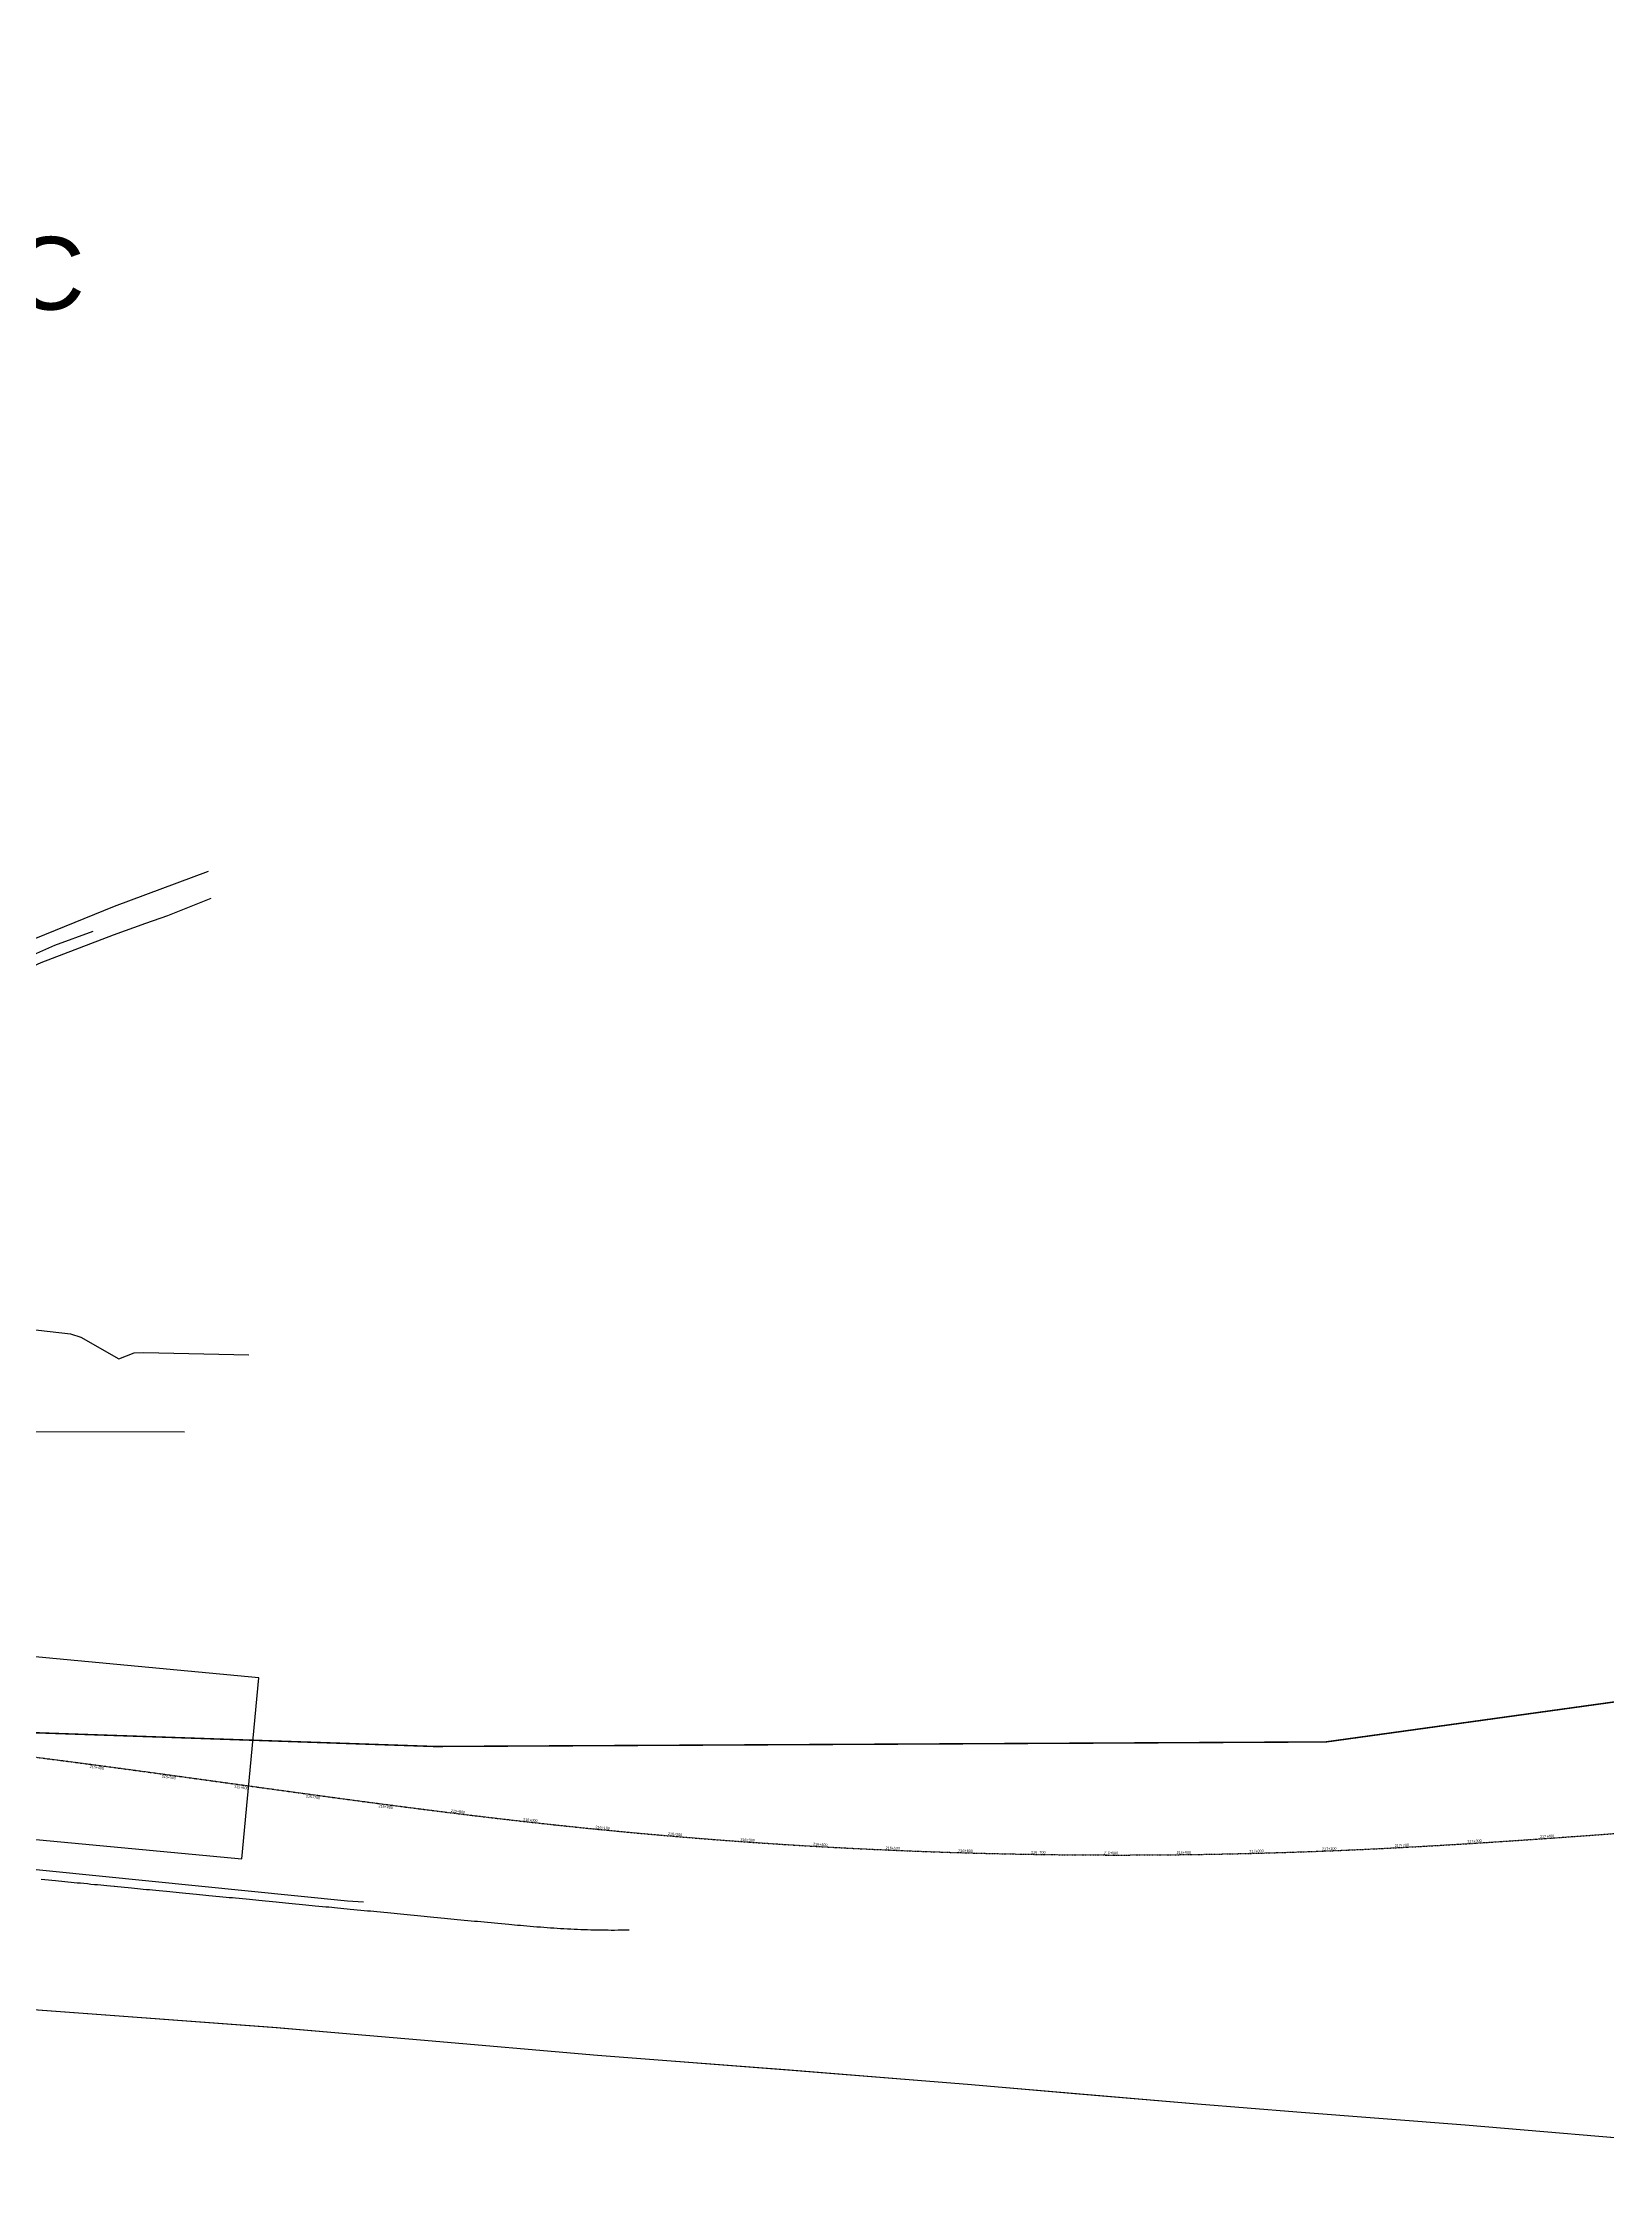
# Model space of a CAD drawing. Header units: metres. Extents: x -4 to 509425, y 7549 to 4732445.
# Drawn here: x 481686 to 483836, y 4718695 to 4721639 of the extents above; entities that cross this region are included whole.
import ezdxf

# ---------------------------------------------------------------- set-up
doc = ezdxf.new("R2010")
doc.units = ezdxf.units.M
doc.header["$LTSCALE"] = 0.01
doc.header["$MEASUREMENT"] = 0
doc.linetypes.add('322308300149-PRV-PLA-PT-TRA-220201-XREF_PLANTA_1000$0$TRAZO_Y_PUNTO2', pattern=[12.7, 6.35, -3.175, 0, -3.175])
for name, color, linetype in [('-----caminos burgos', 2, 'Continuous'), ('----tav posible trazado', 50, 'Continuous'), ('----TREN TAV AVE', 4, 'Continuous'), ('322308300149-PRV-PLA-PT-URB-220600-XREF_VIALES_1000$0$C-ROAD-FRAIM-PAR', 1, 'Continuous'), ('_00_LE_BURGOS', 1, 'Continuous'), ('autovias y carreteras CyL', 2, 'Continuous'), ('cauces CHE', 4, 'Continuous'), ('Ferrovias convencionales CyL', 3, 'Continuous'), ('Lineas electricas aereas', 30, 'Continuous')]:
    doc.layers.add(name, color=color, linetype=linetype)
doc.layers.add('322308300149-PRV-PLA-PT-TRA-220201-XREF_PLANTA_1000$0$C-RAIL-CNTR', color=1, linetype='322308300149-PRV-PLA-PT-TRA-220201-XREF_PLANTA_1000$0$TRAZO_Y_PUNTO2', true_color=0xff0000)
doc.layers.add('322308300149-PRV-PLA-PT-TRA-220201-XREF_PLANTA_1000$0$C-RAIL-TEXT-CNPK', color=1, linetype='Continuous', true_color=0xff0000)
doc.layers.add('NUMERO CIRCUITOS', color=6, linetype='Continuous', lineweight=0)
doc.styles.add('322308300149-PRV-PLA-PT-TRA-220201-XREF_PLANTA_1000$0$TYPSA_Arial_3.5mm', font='arial.ttf', dxfattribs={"height": 3.5})
doc.styles.add('SOLARIA 2', font='arial.ttf')

msp = doc.modelspace()

# ---------------------------------------------------------------- linework, layer by layer
at = {"layer": '-----caminos burgos'}
for points in [[(481064.463, 4719999.595, 0), (481078.31, 4719998.195, 681.162), (481093.218, 4720005.649, 681.453), (481206.144, 4720083.915, 677.877), (481498.338, 4720294.489, 676.847), (481592.257, 4720365.301, 677.825), (481661.579, 4720402.57, 678.458), (481784.568, 4720452.512, 676.13), (481913.478, 4720500.452, 678.265)], [(481916.722, 4720462.904, 0), (481857.313, 4720439.16, 677.612), (481827.189, 4720428.757, 677.565), (481782.753, 4720412.423, 0), (481683.119, 4720374.544, 0), (481651.048, 4720359.78, 0), (481586.656, 4720317.15, 0), (481523.758, 4720270.442, 0), (481430.271, 4720201.396, 0), (481315.675, 4720118.142, 0), (481220.033, 4720048.523, 0), (481162.938, 4720003.257, 0), (481122.853, 4719967.7, 0)], [(481122.853, 4719967.7, 0), (481165.9, 4719946.599, 680.214), (481282.3, 4719916.2, 679.163), (481341.4, 4719905.299, 677.863), (481469.3, 4719860.7, 674.029), (481499.3, 4719859.399, 673.655), (481588.9, 4719871.399, 673.293), (481664.2, 4719871.799, 672.845), (481723.9, 4719864.699, 672.833), (481738.2, 4719860.2, 672.909), (481790.4, 4719830.399, 672.685), (481811.4, 4719838.4, 672.577), (481824.6, 4719838.899, 672.345), (481969.239, 4719835.728, 672.184)], [(481048.411, 4719750.846, 678.667), (481049.974, 4719732.644, 0), (481057.879, 4719714.134, 678.225), (481083.9, 4719666.799, 676.38), (481108.5, 4719628.999, 676.271), (481119.3, 4719602.499, 676.764), (481129.3, 4719591.299, 676.42), (481153.8, 4719573.899, 676.287), (481244.7, 4719494.999, 677.228), (481314.6, 4719397.199, 678.536), (481397.2, 4719309.2, 678.749), (481471.7, 4719234.699, 679.267), (481540.899, 4719155.199, 680.025), (481552.5, 4719145.599, 680.234), (481566.6, 4719140.399, 679.962), (481626.3, 4719133.799, 679.89), (482104.8, 4719085.799, 679.662), (482126.597, 4719084.108, 679.48)]]:
    msp.add_polyline3d(points, dxfattribs=at)
at = {"layer": '----tav posible trazado', "const_width": 2}
msp.add_lwpolyline([(493126.297, 4722566.687), (489089.768, 4719983.412), (487391.991, 4719524.721), (486385.747, 4719333.899), (484807.586, 4719492.276), (483449.21, 4719303.957), (482224.131, 4719297.677), (480281.462, 4719364.551), (479800.807, 4719478.806), (478248.851, 4719057.394), (477438.206, 4718935.458)], dxfattribs=at)
at = {"layer": '----TREN TAV AVE'}
msp.add_polyline3d([(481683.938, 4719115.281, 681.136), (481688.815, 4719114.813, 681.127), (481693.692, 4719114.345, 681.15), (481698.568, 4719113.877, 681.194), (481703.445, 4719113.409, 681.254), (481707.714, 4719112.997, 681.253), (481711.984, 4719112.584, 681.236), (481716.254, 4719112.172, 681.221), (481720.523, 4719111.76, 681.144), (481724.8, 4719111.349, 681.124), (481729.076, 4719110.937, 681.156), (481733.352, 4719110.526, 681.118), (481737.629, 4719110.114, 681.073), (481742.494, 4719109.642, 681.092), (481747.359, 4719109.17, 681.121), (481752.224, 4719108.697, 681.149), (481757.089, 4719108.225, 681.2), (481761.369, 4719107.811, 681.208), (481765.649, 4719107.397, 681.174), (481769.929, 4719106.984, 681.16), (481774.209, 4719106.57, 681.118), (481779.065, 4719106.104, 681.081), (481783.92, 4719105.637, 681.05), (481784.691, 4719105.563, 681.047), (481788.776, 4719105.171, 681.053), (481793.631, 4719104.704, 681.082), (481798.395, 4719104.252, 681.057), (481803.159, 4719103.799, 681.078), (481807.923, 4719103.347, 681.113), (481811.961, 4719102.957, 681.138), (481815.999, 4719102.566, 681.157), (481820.038, 4719102.176, 681.145), (481824.076, 4719101.786, 681.139), (481828.369, 4719101.369, 681.092), (481832.663, 4719100.952, 681.041), (481836.957, 4719100.535, 681.003), (481841.251, 4719100.118, 680.998), (481846.081, 4719099.644, 680.962), (481850.912, 4719099.17, 680.941), (481855.742, 4719098.695, 680.97), (481860.573, 4719098.221, 681.016), (481864.876, 4719097.81, 680.999), (481869.179, 4719097.399, 681.03), (481873.483, 4719096.988, 681.027), (481877.786, 4719096.577, 680.978), (481882.606, 4719096.112, 680.931), (481887.427, 4719095.647, 680.93), (481892.247, 4719095.182, 680.891), (481897.067, 4719094.717, 680.819), (481901.378, 4719094.3, 680.807), (481905.689, 4719093.883, 680.808), (481910, 4719093.466, 680.828), (481914.31, 4719093.049, 680.834), (481919.117, 4719092.581, 680.848), (481923.923, 4719092.113, 680.811), (481928.73, 4719091.644, 680.775), (481933.536, 4719091.176, 680.771), (481937.859, 4719090.76, 680.726), (481942.181, 4719090.345, 680.694), (481946.504, 4719089.929, 680.693), (481950.827, 4719089.513, 680.64), (481955.626, 4719089.051, 680.616), (481960.425, 4719088.589, 680.622), (481965.224, 4719088.127, 680.65), (481970.023, 4719087.665, 680.621), (481974.356, 4719087.247, 680.588), (481978.69, 4719086.83, 680.591), (481983.024, 4719086.413, 680.608), (481987.357, 4719085.995, 680.575), (481992.144, 4719085.53, 680.484), (481996.932, 4719085.066, 680.424), (482001.719, 4719084.601, 680.425), (482006.506, 4719084.136, 680.456), (482010.852, 4719083.717, 680.436), (482015.197, 4719083.298, 680.407), (482019.543, 4719082.878, 680.407), (482023.889, 4719082.459, 680.406), (482028.669, 4719081.99, 680.376), (482033.45, 4719081.521, 680.352), (482038.23, 4719081.052, 680.286), (482043.01, 4719080.583, 680.269), (482047.369, 4719080.164, 680.263), (482051.727, 4719079.746, 680.195), (482056.085, 4719079.327, 680.097), (482060.443, 4719078.909, 680.069), (482065.3, 4719078.438, 680.048), (482070.156, 4719077.967, 680.131), (482075.013, 4719077.496, 680.118), (482079.003, 4719077.12, 680.125), (482082.992, 4719076.744, 680.077), (482086.982, 4719076.368, 679.982), (482090.972, 4719075.992, 679.884), (482095.355, 4719075.571, 679.875), (482099.738, 4719075.149, 679.824), (482104.121, 4719074.728, 679.845), (482108.504, 4719074.307, 679.806), (482113.276, 4719073.849, 679.803), (482118.048, 4719073.39, 679.835), (482122.82, 4719072.932, 679.849), (482127.593, 4719072.474, 679.818), (482131.99, 4719072.05, 679.771), (482136.388, 4719071.626, 679.738), (482140.786, 4719071.201, 679.698), (482145.184, 4719070.777, 679.576), (482149.952, 4719070.315, 679.511), (482154.719, 4719069.852, 679.48), (482159.487, 4719069.389, 679.52), (482164.255, 4719068.926, 679.478), (482168.668, 4719068.501, 679.522), (482173.082, 4719068.076, 679.5), (482177.496, 4719067.651, 679.479), (482181.91, 4719067.226, 679.434), (482186.679, 4719066.772, 679.356), (482191.449, 4719066.319, 679.331), (482196.218, 4719065.865, 679.232), (482200.988, 4719065.412, 679.192), (482205.419, 4719064.985, 679.177), (482209.849, 4719064.557, 679.179), (482214.28, 4719064.13, 679.101), (482218.711, 4719063.703, 679.103), (482223.471, 4719063.243, 679.088), (482228.232, 4719062.784, 679.039), (482232.992, 4719062.324, 679.03), (482237.753, 4719061.864, 678.999), (482242.198, 4719061.436, 678.937), (482246.644, 4719061.009, 678.864), (482251.09, 4719060.581, 678.791), (482255.535, 4719060.153, 678.75), (482260.292, 4719059.687, 678.775), (482265.048, 4719059.222, 678.64), (482269.804, 4719058.756, 678.674), (482274.56, 4719058.291, 678.714), (482279.023, 4719057.86, 678.648), (482283.487, 4719057.429, 678.649), (482287.95, 4719056.998, 678.612), (482292.414, 4719056.566, 678.587), (482297.17, 4719056.111, 678.528), (482301.927, 4719055.656, 678.435), (482306.683, 4719055.201, 678.395), (482311.439, 4719054.745, 678.319), (482316.415, 4719054.278, 678.319), (482321.39, 4719053.811, 678.293), (482326.365, 4719053.344, 678.295), (482330.33, 4719052.99, 678.293), (482334.294, 4719052.637, 678.204), (482338.259, 4719052.283, 678.17), (482342.224, 4719051.93, 678.103), (482346.718, 4719051.548, 678.037), (482351.212, 4719051.166, 678.059), (482355.707, 4719050.784, 678.094), (482360.201, 4719050.402, 678.002), (482364.959, 4719050.048, 677.929), (482369.717, 4719049.694, 677.84), (482374.475, 4719049.339, 677.869), (482379.232, 4719048.985, 677.83), (482383.747, 4719048.677, 677.833), (482388.261, 4719048.369, 677.782), (482392.775, 4719048.061, 677.707), (482397.289, 4719047.752, 677.661), (482402.052, 4719047.505, 677.658), (482406.814, 4719047.257, 677.635), (482411.576, 4719047.009, 677.587), (482416.339, 4719046.761, 677.533), (482420.874, 4719046.57, 677.498), (482425.409, 4719046.378, 677.458), (482429.944, 4719046.186, 677.454), (482434.479, 4719045.994, 677.43), (482439.241, 4719045.903, 677.412), (482444.002, 4719045.811, 677.339), (482448.763, 4719045.719, 677.304), (482453.524, 4719045.628, 677.28), (482458.08, 4719045.577, 677.256), (482462.637, 4719045.527, 677.228), (482467.193, 4719045.476, 677.162), (482471.749, 4719045.425, 677.082), (482476.519, 4719045.504, 677.043), (482481.289, 4719045.583, 677.018), (482486.059, 4719045.662, 677.026), (482490.829, 4719045.742, 677.196), (482491.574, 4719045.758, 677.175)], dxfattribs=at)
at = {"layer": '322308300149-PRV-PLA-PT-TRA-220201-XREF_PLANTA_1000$0$C-RAIL-CNTR', "flags": 128}
msp.add_lwpolyline([(474084.959, 4718183.219), (477094.628, 4718673.219), (477182.903, 4718687.627), (477236.79, 4718696.516), (477279.237, 4718703.607), (477316.47, 4718709.913), (477350.418, 4718715.747), (477382.017, 4718721.261), (477411.812, 4718726.544), (477440.156, 4718731.653), (477467.296, 4718736.628), (477493.412, 4718741.498), (477518.641, 4718746.285), (477543.09, 4718751.008), (477547.823, 4718751.931), (477571.451, 4718756.593), (477595.063, 4718761.332), (477618.659, 4718766.151), (477642.239, 4718771.047), (477665.803, 4718776.022), (477689.35, 4718781.075), (477712.88, 4718786.206), (477736.393, 4718791.415), (477759.889, 4718796.703), (477783.367, 4718802.068), (477806.827, 4718807.512), (477830.268, 4718813.033), (477853.692, 4718818.632), (477877.096, 4718824.309), (477900.482, 4718830.064), (477923.848, 4718835.896), (477947.195, 4718841.806), (477970.522, 4718847.793), (477993.829, 4718853.858), (477998.229, 4718855.012), (478021.512, 4718861.169), (478045.409, 4718867.569), (478069.995, 4718874.235), (478095.358, 4718881.193), (478121.612, 4718888.478), (478148.901, 4718896.13), (478177.413, 4718904.207), (478207.405, 4718912.784), (478239.242, 4718921.97), (478273.48, 4718931.928), (478311.037, 4718942.93), (478353.669, 4718955.497), (478405.698, 4718970.906), (478440.547, 4718981.25), (478526.301, 4719006.67), (478578.691, 4719022.105), (478619.997, 4719034.181), (478656.265, 4719044.697), (478689.372, 4719054.209), (478720.224, 4719062.988), (478749.351, 4719071.19), (478777.096, 4719078.917), (478803.698, 4719086.242), (478829.333, 4719093.216), (478854.132, 4719099.878), (478878.202, 4719106.26), (478882.865, 4719107.487), (478906.168, 4719113.566), (478929.492, 4719119.568), (478952.835, 4719125.493), (478976.197, 4719131.34), (478999.579, 4719137.109), (479022.98, 4719142.801), (479046.4, 4719148.415), (479069.838, 4719153.951), (479093.295, 4719159.409), (479116.769, 4719164.789), (479140.261, 4719170.091), (479163.771, 4719175.315), (479187.298, 4719180.461), (479210.842, 4719185.529), (479234.403, 4719190.519), (479257.98, 4719195.43), (479281.573, 4719200.263), (479305.182, 4719205.017), (479328.807, 4719209.693), (479352.447, 4719214.291), (479376.103, 4719218.81), (479399.773, 4719223.25), (479423.458, 4719227.612), (479447.157, 4719231.895), (479470.87, 4719236.1), (479494.598, 4719240.225), (479518.338, 4719244.272), (479542.092, 4719248.24), (479565.86, 4719252.129), (479589.639, 4719255.938), (479613.432, 4719259.669), (479637.237, 4719263.321), (479661.053, 4719266.894), (479684.882, 4719270.387), (479708.722, 4719273.802), (479732.573, 4719277.137), (479756.435, 4719280.393), (479780.307, 4719283.57), (479804.191, 4719286.667), (479828.084, 4719289.685), (479851.987, 4719292.624), (479875.9, 4719295.483), (479899.822, 4719298.263), (479923.753, 4719300.963), (479947.694, 4719303.584), (479971.642, 4719306.125), (479995.599, 4719308.587), (480019.564, 4719310.969), (480043.537, 4719313.271), (480067.518, 4719315.494), (480091.505, 4719317.637), (480115.5, 4719319.701), (480139.501, 4719321.684), (480163.509, 4719323.588), (480187.523, 4719325.413), (480211.543, 4719327.157), (480235.568, 4719328.822), (480259.599, 4719330.407), (480283.636, 4719331.912), (480307.677, 4719333.337), (480331.722, 4719334.682), (480355.772, 4719335.947), (480379.826, 4719337.133), (480403.884, 4719338.238), (480427.945, 4719339.264), (480452.01, 4719340.21), (480476.077, 4719341.076), (480500.148, 4719341.862), (480524.22, 4719342.567), (480548.295, 4719343.193), (480572.372, 4719343.739), (480596.451, 4719344.205), (480620.531, 4719344.591), (480644.612, 4719344.897), (480668.695, 4719345.123), (480692.777, 4719345.269), (480716.86, 4719345.335), (480740.943, 4719345.321), (480765.026, 4719345.227), (480789.109, 4719345.053), (480813.191, 4719344.799), (480837.272, 4719344.465), (480861.351, 4719344.051), (480885.429, 4719343.557), (480909.506, 4719342.983), (480933.58, 4719342.329), (480957.652, 4719341.595), (480981.721, 4719340.781), (481005.788, 4719339.888), (481029.851, 4719338.914), (481053.912, 4719337.86), (481077.968, 4719336.726), (481102.021, 4719335.513), (481126.069, 4719334.22), (481150.113, 4719332.846), (481174.152, 4719331.393), (481198.187, 4719329.86), (481222.216, 4719328.247), (481246.239, 4719326.555), (481270.257, 4719324.782), (481294.269, 4719322.93), (481318.275, 4719320.998), (481342.274, 4719318.987), (481366.266, 4719316.895), (481390.251, 4719314.724), (481414.229, 4719312.473), (481438.199, 4719310.143), (481462.161, 4719307.733), (481486.115, 4719305.243), (481488.106, 4719305.033), (481512.051, 4719302.458), (481536.641, 4719299.734), (481561.95, 4719296.852), (481588.072, 4719293.797), (481615.125, 4719290.555), (481643.255, 4719287.104), (481672.659, 4719283.419), (481703.601, 4719279.462), (481736.46, 4719275.182), (481771.808, 4719270.501), (481810.595, 4719265.287), (481854.634, 4719259.293), (481908.391, 4719251.905), (481944.402, 4719246.934), (482033.009, 4719234.735), (482087.126, 4719227.377), (482129.781, 4719221.666), (482167.221, 4719216.739), (482201.383, 4719212.328), (482233.206, 4719208.302), (482263.237, 4719204.586), (482291.83, 4719201.13), (482319.232, 4719197.9), (482345.625, 4719194.872), (482371.146, 4719192.025), (482395.902, 4719189.345), (482400.697, 4719188.836), (482424.651, 4719186.34), (482448.612, 4719183.923), (482472.582, 4719181.586), (482496.559, 4719179.329), (482520.544, 4719177.151), (482544.535, 4719175.053), (482568.534, 4719173.035), (482592.539, 4719171.096), (482616.55, 4719169.237), (482640.567, 4719167.458), (482664.591, 4719165.759), (482688.619, 4719164.14), (482712.653, 4719162.6), (482736.692, 4719161.14), (482760.736, 4719159.76), (482784.784, 4719158.46), (482808.836, 4719157.24), (482832.892, 4719156.1), (482856.952, 4719155.04), (482881.015, 4719154.059), (482905.081, 4719153.159), (482929.151, 4719152.338), (482953.222, 4719151.598), (482977.297, 4719150.937), (483001.373, 4719150.356), (483025.451, 4719149.856), (483049.53, 4719149.435), (483073.611, 4719149.094), (483097.693, 4719148.834), (483121.775, 4719148.653), (483145.858, 4719148.552), (483169.941, 4719148.532), (483194.024, 4719148.591), (483218.107, 4719148.73), (483242.189, 4719148.95), (483266.271, 4719149.249), (483290.351, 4719149.628), (483314.43, 4719150.088), (483338.507, 4719150.627), (483362.582, 4719151.246), (483386.655, 4719151.946), (483410.726, 4719152.725), (483434.793, 4719153.584), (483458.858, 4719154.523), (483474.289, 4719155.167), (483498.348, 4719156.237), (483523.06, 4719157.414), (483548.5, 4719158.705), (483574.762, 4719160.117), (483601.965, 4719161.658), (483630.256, 4719163.339), (483659.833, 4719165.175), (483690.963, 4719167.185), (483724.025, 4719169.397), (483759.596, 4719171.855), (483798.634, 4719174.628), (483842.963, 4719177.851), (483897.077, 4719181.856), (483933.328, 4719184.56), (484022.525, 4719191.183), (484076.998, 4719195.136), (484119.926, 4719198.163), (484157.601, 4719200.734), (484191.973, 4719202.996), (484223.986, 4719205.02), (484254.19, 4719206.847), (484282.943, 4719208.505), (484310.494, 4719210.011), (484337.025, 4719211.38), (484362.674, 4719212.622), (484387.55, 4719213.745), (484392.367, 4719213.953), (484416.43, 4719214.943), (484440.496, 4719215.854), (484464.565, 4719216.684), (484488.636, 4719217.435), (484512.71, 4719218.105), (484536.786, 4719218.696), (484560.864, 4719219.207), (484584.943, 4719219.637), (484609.024, 4719219.988), (484633.106, 4719220.258), (484657.188, 4719220.449), (484681.271, 4719220.56), (484705.354, 4719220.59), (484729.437, 4719220.541), (484753.52, 4719220.412), (484777.602, 4719220.202), (484801.684, 4719219.913), (484825.764, 4719219.543), (484835.198, 4719219.377), (484859.276, 4719218.897), (484884.009, 4719218.325), (484909.473, 4719217.657), (484935.763, 4719216.889), (484962.995, 4719216.015), (484991.319, 4719215.028), (485020.932, 4719213.917), (485052.101, 4719212.67), (485085.208, 4719211.268), (485120.829, 4719209.682), (485159.922, 4719207.866), (485204.317, 4719205.73), (485258.513, 4719203.051), (485294.82, 4719201.236), (485384.152, 4719196.798), (485439.396, 4719194.146), (485482.826, 4719192.149), (485520.915, 4719190.482), (485555.652, 4719189.046), (485587.997, 4719187.791), (485618.51, 4719186.69), (485647.552, 4719185.724), (485674.461, 4719184.906), (485701.284, 4719184.171), (485728.108, 4719183.515), (485754.935, 4719182.939), (485781.763, 4719182.443), (485808.593, 4719182.028), (485835.424, 4719181.692), (485862.255, 4719181.436), (485889.087, 4719181.26), (485915.92, 4719181.164), (485942.753, 4719181.149), (485969.586, 4719181.213), (485996.418, 4719181.357), (486023.25, 4719181.581), (486050.081, 4719181.885), (486076.911, 4719182.269), (486103.74, 4719182.734), (486130.567, 4719183.278), (486157.393, 4719183.902), (486184.216, 4719184.606), (486211.037, 4719185.39), (486237.856, 4719186.254), (486264.673, 4719187.198), (486291.486, 4719188.222), (486318.296, 4719189.326), (486345.103, 4719190.51), (486371.906, 4719191.774), (486398.705, 4719193.117), (486425.5, 4719194.541), (486452.29, 4719196.044), (486479.076, 4719197.627), (486505.858, 4719199.29), (486532.634, 4719201.033), (486559.405, 4719202.856), (486586.17, 4719204.759), (486612.929, 4719206.741), (486639.683, 4719208.803), (486666.43, 4719210.945), (486693.171, 4719213.167), (486719.904, 4719215.468), (486746.631, 4719217.849), (486773.351, 4719220.31), (486800.063, 4719222.85), (486826.768, 4719225.47), (486853.465, 4719228.17), (486880.153, 4719230.949), (486906.833, 4719233.808), (486933.505, 4719236.746), (486960.167, 4719239.764), (486986.821, 4719242.861), (487013.465, 4719246.038), (487040.099, 4719249.294), (487066.724, 4719252.63), (487093.339, 4719256.045), (487119.943, 4719259.539), (487146.537, 4719263.112), (487173.12, 4719266.765), (487199.692, 4719270.497), (487226.252, 4719274.309), (487252.802, 4719278.199), (487279.339, 4719282.169), (487305.865, 4719286.217), (487332.378, 4719290.345), (487358.879, 4719294.552), (487385.368, 4719298.837), (487411.843, 4719303.202), (487438.305, 4719307.646), (487464.754, 4719312.168), (487491.189, 4719316.77), (487517.611, 4719321.45), (487544.018, 4719326.209), (487570.412, 4719331.046), (487596.79, 4719335.963), (487623.154, 4719340.957), (487649.503, 4719346.031), (487675.836, 4719351.183), (487702.154, 4719356.413), (487728.457, 4719361.722), (487754.743, 4719367.11), (487781.013, 4719372.575), (487807.267, 4719378.119), (487833.504, 4719383.741), (487859.725, 4719389.442), (487885.928, 4719395.22), (487912.114, 4719401.077), (487938.282, 4719407.012), (487964.432, 4719413.024), (487990.565, 4719419.115), (488016.679, 4719425.284), (488042.775, 4719431.53), (488068.852, 4719437.854), (488094.909, 4719444.256), (488120.948, 4719450.735), (488146.967, 4719457.293), (488172.967, 4719463.927), (488198.947, 4719470.639), (488224.906, 4719477.429), (488250.846, 4719484.296), (488276.764, 4719491.24), (488302.662, 4719498.262), (488328.539, 4719505.36), (488354.394, 4719512.536), (488380.228, 4719519.789), (488406.041, 4719527.119), (488431.831, 4719534.525), (488457.599, 4719542.009), (488483.345, 4719549.569), (488509.068, 4719557.207), (488534.768, 4719564.92), (488560.445, 4719572.711), (488586.099, 4719580.578), (488590.128, 4719581.821), (488615.754, 4719589.777), (488640.783, 4719597.632), (488665.264, 4719605.4), (488689.238, 4719613.092), (488712.742, 4719620.718), (488723.542, 4719624.251), (488746.413, 4719631.795), (488769.259, 4719639.414), (488792.08, 4719647.11), (488814.875, 4719654.882), (488837.644, 4719662.729), (488860.386, 4719670.651), (488883.103, 4719678.65), (488905.792, 4719686.723), (488928.455, 4719694.872), (488951.09, 4719703.096), (488973.698, 4719711.396), (488996.278, 4719719.77), (489018.831, 4719728.219), (489020.726, 4719728.933)], dxfattribs=at)
msp.add_lwpolyline([(474084.959, 4718183.219), (477094.628, 4718673.219), (477182.903, 4718687.627), (477236.79, 4718696.516), (477279.237, 4718703.607), (477316.47, 4718709.913), (477350.418, 4718715.747), (477382.017, 4718721.261), (477411.812, 4718726.544), (477440.156, 4718731.653), (477467.296, 4718736.628), (477493.412, 4718741.498), (477518.641, 4718746.285), (477543.09, 4718751.008), (477547.823, 4718751.931), (477571.451, 4718756.593), (477595.063, 4718761.332), (477618.659, 4718766.151), (477642.239, 4718771.047), (477665.803, 4718776.022), (477689.35, 4718781.075), (477712.88, 4718786.206), (477736.393, 4718791.415), (477759.889, 4718796.703), (477783.367, 4718802.068), (477806.827, 4718807.512), (477830.268, 4718813.033), (477853.692, 4718818.632), (477877.096, 4718824.309), (477900.482, 4718830.064), (477923.848, 4718835.896), (477947.195, 4718841.806), (477970.522, 4718847.793), (477993.829, 4718853.858), (477998.229, 4718855.012), (478021.512, 4718861.169), (478045.409, 4718867.569), (478069.995, 4718874.235), (478095.358, 4718881.193), (478121.612, 4718888.478), (478148.901, 4718896.13), (478177.413, 4718904.207), (478207.405, 4718912.784), (478239.242, 4718921.97), (478273.48, 4718931.928), (478311.037, 4718942.93), (478353.669, 4718955.497), (478405.698, 4718970.906), (478440.547, 4718981.25), (478526.301, 4719006.67), (478578.691, 4719022.105), (478619.997, 4719034.181), (478656.265, 4719044.697), (478689.372, 4719054.209), (478720.224, 4719062.988), (478749.351, 4719071.19), (478777.096, 4719078.917), (478803.698, 4719086.242), (478829.333, 4719093.216), (478854.132, 4719099.878), (478878.202, 4719106.26), (478882.865, 4719107.487), (478906.168, 4719113.566), (478929.492, 4719119.568), (478952.835, 4719125.493), (478976.197, 4719131.34), (478999.579, 4719137.109), (479022.98, 4719142.801), (479046.4, 4719148.415), (479069.838, 4719153.951), (479093.295, 4719159.409), (479116.769, 4719164.789), (479140.261, 4719170.091), (479163.771, 4719175.315), (479187.298, 4719180.461), (479210.842, 4719185.529), (479234.403, 4719190.519), (479257.98, 4719195.43), (479281.573, 4719200.263), (479305.182, 4719205.017), (479328.807, 4719209.693), (479352.447, 4719214.291), (479376.103, 4719218.81), (479399.773, 4719223.25), (479423.458, 4719227.612), (479447.157, 4719231.895), (479470.87, 4719236.1), (479494.598, 4719240.225), (479518.338, 4719244.272), (479542.092, 4719248.24), (479565.86, 4719252.129), (479589.639, 4719255.938), (479613.432, 4719259.669), (479637.237, 4719263.321), (479661.053, 4719266.894), (479684.882, 4719270.387), (479708.722, 4719273.802), (479732.573, 4719277.137), (479756.435, 4719280.393), (479780.307, 4719283.57), (479804.191, 4719286.667), (479828.084, 4719289.685), (479851.987, 4719292.624), (479875.9, 4719295.483), (479899.822, 4719298.263), (479923.753, 4719300.963), (479947.694, 4719303.584), (479971.642, 4719306.125), (479995.599, 4719308.587), (480019.564, 4719310.969), (480043.537, 4719313.271), (480067.518, 4719315.494), (480091.505, 4719317.637), (480115.5, 4719319.701), (480139.501, 4719321.684), (480163.509, 4719323.588), (480187.523, 4719325.413), (480211.543, 4719327.157), (480235.568, 4719328.822), (480259.599, 4719330.407), (480283.636, 4719331.912), (480307.677, 4719333.337), (480331.722, 4719334.682), (480355.772, 4719335.947), (480379.826, 4719337.133), (480403.884, 4719338.238), (480427.945, 4719339.264), (480452.01, 4719340.21), (480476.077, 4719341.076), (480500.148, 4719341.862), (480524.22, 4719342.567), (480548.295, 4719343.193), (480572.372, 4719343.739), (480596.451, 4719344.205), (480620.531, 4719344.591), (480644.612, 4719344.897), (480668.695, 4719345.123), (480692.777, 4719345.269), (480716.86, 4719345.335), (480740.943, 4719345.321), (480765.026, 4719345.227), (480789.109, 4719345.053), (480813.191, 4719344.799), (480837.272, 4719344.465), (480861.351, 4719344.051), (480885.429, 4719343.557), (480909.506, 4719342.983), (480933.58, 4719342.329), (480957.652, 4719341.595), (480981.721, 4719340.781), (481005.788, 4719339.888), (481029.851, 4719338.914), (481053.912, 4719337.86), (481077.968, 4719336.726), (481102.021, 4719335.513), (481126.069, 4719334.22), (481150.113, 4719332.846), (481174.152, 4719331.393), (481198.187, 4719329.86), (481222.216, 4719328.247), (481246.239, 4719326.555), (481270.257, 4719324.782), (481294.269, 4719322.93), (481318.275, 4719320.998), (481342.274, 4719318.987), (481366.266, 4719316.895), (481390.251, 4719314.724), (481414.229, 4719312.473), (481438.199, 4719310.143), (481462.161, 4719307.733), (481486.115, 4719305.243), (481488.106, 4719305.033), (481512.051, 4719302.458), (481536.641, 4719299.734), (481561.95, 4719296.852), (481588.072, 4719293.797), (481615.125, 4719290.555), (481643.255, 4719287.104), (481672.659, 4719283.419), (481703.601, 4719279.462), (481736.46, 4719275.182), (481771.808, 4719270.501), (481810.595, 4719265.287), (481854.634, 4719259.293), (481908.391, 4719251.905), (481944.402, 4719246.934), (482033.009, 4719234.735), (482087.126, 4719227.377), (482129.781, 4719221.666), (482167.221, 4719216.739), (482201.383, 4719212.328), (482233.206, 4719208.302), (482263.237, 4719204.586), (482291.83, 4719201.13), (482319.232, 4719197.9), (482345.625, 4719194.872), (482371.146, 4719192.025), (482395.902, 4719189.345), (482400.697, 4719188.836), (482424.651, 4719186.34), (482448.612, 4719183.923), (482472.582, 4719181.586), (482496.559, 4719179.329), (482520.544, 4719177.151), (482544.535, 4719175.053), (482568.534, 4719173.035), (482592.539, 4719171.096), (482616.55, 4719169.237), (482640.567, 4719167.458), (482664.591, 4719165.759), (482688.619, 4719164.14), (482712.653, 4719162.6), (482736.692, 4719161.14), (482760.736, 4719159.76), (482784.784, 4719158.46), (482808.836, 4719157.24), (482832.892, 4719156.1), (482856.952, 4719155.04), (482881.015, 4719154.059), (482905.081, 4719153.159), (482929.151, 4719152.338), (482953.222, 4719151.598), (482977.297, 4719150.937), (483001.373, 4719150.356), (483025.451, 4719149.856), (483049.53, 4719149.435), (483073.611, 4719149.094), (483097.693, 4719148.834), (483121.775, 4719148.653), (483145.858, 4719148.552), (483169.941, 4719148.532), (483194.024, 4719148.591), (483218.107, 4719148.73), (483242.189, 4719148.95), (483266.271, 4719149.249), (483290.351, 4719149.628), (483314.43, 4719150.088), (483338.507, 4719150.627), (483362.582, 4719151.246), (483386.655, 4719151.946), (483410.726, 4719152.725), (483434.793, 4719153.584), (483458.858, 4719154.523), (483474.289, 4719155.167), (483498.348, 4719156.237), (483523.06, 4719157.414), (483548.5, 4719158.705), (483574.762, 4719160.117), (483601.965, 4719161.658), (483630.256, 4719163.339), (483659.833, 4719165.175), (483690.963, 4719167.185), (483724.025, 4719169.397), (483759.596, 4719171.855), (483798.634, 4719174.628), (483842.963, 4719177.851), (483897.077, 4719181.856), (483933.328, 4719184.56), (484022.525, 4719191.183), (484076.998, 4719195.136), (484119.926, 4719198.163), (484157.601, 4719200.734), (484191.973, 4719202.996), (484223.986, 4719205.02), (484254.19, 4719206.847), (484282.943, 4719208.505), (484310.494, 4719210.011), (484337.025, 4719211.38), (484362.674, 4719212.622), (484387.55, 4719213.745), (484392.367, 4719213.953), (484416.43, 4719214.943), (484440.496, 4719215.854), (484464.565, 4719216.684), (484488.636, 4719217.435), (484512.71, 4719218.105), (484536.786, 4719218.696), (484560.864, 4719219.207), (484584.943, 4719219.637), (484609.024, 4719219.988), (484633.106, 4719220.258), (484657.188, 4719220.449), (484681.271, 4719220.56), (484705.354, 4719220.59), (484729.437, 4719220.541), (484753.52, 4719220.412), (484777.602, 4719220.202), (484801.684, 4719219.913), (484825.764, 4719219.543), (484835.198, 4719219.377), (484859.276, 4719218.897), (484884.009, 4719218.325), (484909.473, 4719217.657), (484935.763, 4719216.889), (484962.995, 4719216.015), (484991.319, 4719215.028), (485020.932, 4719213.917), (485052.101, 4719212.67), (485085.208, 4719211.268), (485120.829, 4719209.682), (485159.922, 4719207.866), (485204.317, 4719205.73), (485258.513, 4719203.051), (485294.82, 4719201.236), (485384.152, 4719196.798), (485439.396, 4719194.146), (485482.826, 4719192.149), (485520.915, 4719190.482), (485555.652, 4719189.046), (485587.997, 4719187.791), (485618.51, 4719186.69), (485647.552, 4719185.724), (485674.461, 4719184.906), (485701.284, 4719184.171), (485728.108, 4719183.515), (485754.935, 4719182.939), (485781.763, 4719182.443), (485808.593, 4719182.028), (485835.424, 4719181.692), (485862.255, 4719181.436), (485889.087, 4719181.26), (485915.92, 4719181.164), (485942.753, 4719181.149), (485969.586, 4719181.213), (485996.418, 4719181.357), (486023.25, 4719181.581), (486050.081, 4719181.885), (486076.911, 4719182.269), (486103.74, 4719182.734), (486130.567, 4719183.278), (486157.393, 4719183.902), (486184.216, 4719184.606), (486211.037, 4719185.39), (486237.856, 4719186.254), (486264.673, 4719187.198), (486291.486, 4719188.222), (486318.296, 4719189.326), (486345.103, 4719190.51), (486371.906, 4719191.774), (486398.705, 4719193.117), (486425.5, 4719194.541), (486452.29, 4719196.044), (486479.076, 4719197.627), (486505.858, 4719199.29), (486532.634, 4719201.033), (486559.405, 4719202.856), (486586.17, 4719204.759), (486612.929, 4719206.741), (486639.683, 4719208.803), (486666.43, 4719210.945), (486693.171, 4719213.167), (486719.904, 4719215.468), (486746.631, 4719217.849), (486773.351, 4719220.31), (486800.063, 4719222.85), (486826.768, 4719225.47), (486853.465, 4719228.17), (486880.153, 4719230.949), (486906.833, 4719233.808), (486933.505, 4719236.746), (486960.167, 4719239.764), (486986.821, 4719242.861), (487013.465, 4719246.038), (487040.099, 4719249.294), (487066.724, 4719252.63), (487093.339, 4719256.045), (487119.943, 4719259.539), (487146.537, 4719263.112), (487173.12, 4719266.765), (487199.692, 4719270.497), (487226.252, 4719274.309), (487252.802, 4719278.199), (487279.339, 4719282.169), (487305.865, 4719286.217), (487332.378, 4719290.345), (487358.879, 4719294.552), (487385.368, 4719298.837), (487411.843, 4719303.202), (487438.305, 4719307.646), (487464.754, 4719312.168), (487491.189, 4719316.77), (487517.611, 4719321.45), (487544.018, 4719326.209), (487570.412, 4719331.046), (487596.79, 4719335.963), (487623.154, 4719340.957), (487649.503, 4719346.031), (487675.836, 4719351.183), (487702.154, 4719356.413), (487728.457, 4719361.722), (487754.743, 4719367.11), (487781.013, 4719372.575), (487807.267, 4719378.119), (487833.504, 4719383.741), (487859.725, 4719389.442), (487885.928, 4719395.22), (487912.114, 4719401.077), (487938.282, 4719407.012), (487964.432, 4719413.024), (487990.565, 4719419.115), (488016.679, 4719425.284), (488042.775, 4719431.53), (488068.852, 4719437.854), (488094.909, 4719444.256), (488120.948, 4719450.735), (488146.967, 4719457.293), (488172.967, 4719463.927), (488198.947, 4719470.639), (488224.906, 4719477.429), (488250.846, 4719484.296), (488276.764, 4719491.24), (488302.662, 4719498.262), (488328.539, 4719505.36), (488354.394, 4719512.536), (488380.228, 4719519.789), (488406.041, 4719527.119), (488431.831, 4719534.525), (488457.599, 4719542.009), (488483.345, 4719549.569), (488509.068, 4719557.207), (488534.768, 4719564.92), (488560.445, 4719572.711), (488586.099, 4719580.578), (488590.128, 4719581.821), (488615.754, 4719589.777), (488640.783, 4719597.632), (488665.264, 4719605.4), (488689.238, 4719613.092), (488712.742, 4719620.718), (488723.542, 4719624.251), (488746.413, 4719631.795), (488769.259, 4719639.414), (488792.08, 4719647.11), (488814.875, 4719654.882), (488837.644, 4719662.729), (488860.386, 4719670.651), (488883.103, 4719678.65), (488905.792, 4719686.723), (488928.455, 4719694.872), (488951.09, 4719703.096), (488973.698, 4719711.396), (488996.278, 4719719.77), (489018.831, 4719728.219), (489020.726, 4719728.933)], dxfattribs=at)
at = {"layer": '322308300149-PRV-PLA-PT-URB-220600-XREF_VIALES_1000$0$C-ROAD-FRAIM-PAR', "lineweight": -3, "flags": 128}
msp.add_lwpolyline([(481212.783, 4719213.395), (481959.499, 4719143.285), (481982.869, 4719392.19), (481236.153, 4719462.301), (481212.783, 4719213.395)], dxfattribs=at)
msp.add_lwpolyline([(481212.783, 4719213.395), (481959.499, 4719143.285), (481982.869, 4719392.19), (481236.153, 4719462.301), (481212.783, 4719213.395)], dxfattribs=at)
at = {"layer": '_00_LE_BURGOS', "color": 2, "linetype": 'Continuous', "const_width": 1}
msp.add_lwpolyline([(481597.8, 4718941.799), (481766.078, 4718929.368), (482006.6, 4718911.599), (482205.176, 4718894.426), (482448.3, 4718873.399), (482709.7, 4718853.499), (482956.594, 4718833.575), (483109.834, 4718820.494), (483272.6, 4718806.599), (483409.129, 4718795.522), (483640.482, 4718777.6), (483932.2, 4718753.099)], dxfattribs=at)
msp.add_lwpolyline([(481597.8, 4718941.799), (481766.078, 4718929.368), (482006.6, 4718911.599), (482205.176, 4718894.426), (482448.3, 4718873.399), (482709.7, 4718853.499), (482956.594, 4718833.575), (483109.834, 4718820.494), (483272.6, 4718806.599), (483409.129, 4718795.522), (483640.482, 4718777.6), (483932.2, 4718753.099)], dxfattribs=at)
at = {"layer": 'autovias y carreteras CyL'}
msp.add_polyline3d([(481304.574, 4720128.785, 677.654), (481542.975, 4720302.434, 676.898), (481621.4, 4720359.099, 677.436), (481661.1, 4720380.499, 677.686), (481702.5, 4720398.599, 677.356), (481755.191, 4720418.122, 677.122)], dxfattribs=at)
msp.add_polyline3d([(481304.574, 4720128.785, 677.654), (481542.975, 4720302.434, 676.898), (481621.4, 4720359.099, 677.436), (481661.1, 4720380.499, 677.686), (481702.5, 4720398.599, 677.356), (481755.191, 4720418.122, 677.122)], dxfattribs=at)
at = {"layer": 'cauces CHE'}
msp.add_lwpolyline([(481634.125, 4719730.383), (481880.486, 4719730.025)], dxfattribs=at)
at = {"layer": 'Ferrovias convencionales CyL'}
msp.add_polyline3d([(481683.938, 4719115.281, 681.136), (481688.815, 4719114.813, 681.127), (481693.692, 4719114.345, 681.15), (481698.568, 4719113.877, 681.194), (481703.445, 4719113.409, 681.254), (481707.714, 4719112.997, 681.253), (481711.984, 4719112.584, 681.236), (481716.254, 4719112.172, 681.221), (481720.523, 4719111.76, 681.144), (481724.8, 4719111.349, 681.124), (481729.076, 4719110.937, 681.156), (481733.352, 4719110.526, 681.118), (481737.629, 4719110.114, 681.073), (481742.494, 4719109.642, 681.092), (481747.359, 4719109.17, 681.121), (481752.224, 4719108.697, 681.149), (481757.089, 4719108.225, 681.2), (481761.369, 4719107.811, 681.208), (481765.649, 4719107.397, 681.174), (481769.929, 4719106.984, 681.16), (481774.209, 4719106.57, 681.118), (481779.065, 4719106.104, 681.081), (481783.92, 4719105.637, 681.05), (481784.691, 4719105.563, 681.047), (481788.776, 4719105.171, 681.053), (481793.631, 4719104.704, 681.082), (481798.395, 4719104.252, 681.057), (481803.159, 4719103.799, 681.078), (481807.923, 4719103.347, 681.113), (481811.961, 4719102.957, 681.138), (481815.999, 4719102.566, 681.157), (481820.038, 4719102.176, 681.145), (481824.076, 4719101.786, 681.139), (481828.369, 4719101.369, 681.092), (481832.663, 4719100.952, 681.041), (481836.957, 4719100.535, 681.003), (481841.251, 4719100.118, 680.998), (481846.081, 4719099.644, 680.962), (481850.912, 4719099.17, 680.941), (481855.742, 4719098.695, 680.97), (481860.573, 4719098.221, 681.016), (481864.876, 4719097.81, 680.999), (481869.179, 4719097.399, 681.03), (481873.483, 4719096.988, 681.027), (481877.786, 4719096.577, 680.978), (481882.606, 4719096.112, 680.931), (481887.427, 4719095.647, 680.93), (481892.247, 4719095.182, 680.891), (481897.067, 4719094.717, 680.819), (481901.378, 4719094.3, 680.807), (481905.689, 4719093.883, 680.808), (481910, 4719093.466, 680.828), (481914.31, 4719093.049, 680.834), (481919.117, 4719092.581, 680.848), (481923.923, 4719092.113, 680.811), (481928.73, 4719091.644, 680.775), (481933.536, 4719091.176, 680.771), (481937.859, 4719090.76, 680.726), (481942.181, 4719090.345, 680.694), (481946.504, 4719089.929, 680.693), (481950.827, 4719089.513, 680.64), (481955.626, 4719089.051, 680.616), (481960.425, 4719088.589, 680.622), (481965.224, 4719088.127, 680.65), (481970.023, 4719087.665, 680.621), (481974.356, 4719087.247, 680.588), (481978.69, 4719086.83, 680.591), (481983.024, 4719086.413, 680.608), (481987.357, 4719085.995, 680.575), (481992.144, 4719085.53, 680.484), (481996.932, 4719085.066, 680.424), (482001.719, 4719084.601, 680.425), (482006.506, 4719084.136, 680.456), (482010.852, 4719083.717, 680.436), (482015.197, 4719083.298, 680.407), (482019.543, 4719082.878, 680.407), (482023.889, 4719082.459, 680.406), (482028.669, 4719081.99, 680.376), (482033.45, 4719081.521, 680.352), (482038.23, 4719081.052, 680.286), (482043.01, 4719080.583, 680.269), (482047.369, 4719080.164, 680.263), (482051.727, 4719079.746, 680.195), (482056.085, 4719079.327, 680.097), (482060.443, 4719078.909, 680.069), (482065.3, 4719078.438, 680.048), (482070.156, 4719077.967, 680.131), (482075.013, 4719077.496, 680.118), (482079.003, 4719077.12, 680.125), (482082.992, 4719076.744, 680.077), (482086.982, 4719076.368, 679.982), (482090.972, 4719075.992, 679.884), (482095.355, 4719075.571, 679.875), (482099.738, 4719075.149, 679.824), (482104.121, 4719074.728, 679.845), (482108.504, 4719074.307, 679.806), (482113.276, 4719073.849, 679.803), (482118.048, 4719073.39, 679.835), (482122.82, 4719072.932, 679.849), (482127.593, 4719072.474, 679.818), (482131.99, 4719072.05, 679.771), (482136.388, 4719071.626, 679.738), (482140.786, 4719071.201, 679.698), (482145.184, 4719070.777, 679.576), (482149.952, 4719070.315, 679.511), (482154.719, 4719069.852, 679.48), (482159.487, 4719069.389, 679.52), (482164.255, 4719068.926, 679.478), (482168.668, 4719068.501, 679.522), (482173.082, 4719068.076, 679.5), (482177.496, 4719067.651, 679.479), (482181.91, 4719067.226, 679.434), (482186.679, 4719066.772, 679.356), (482191.449, 4719066.319, 679.331), (482196.218, 4719065.865, 679.232), (482200.988, 4719065.412, 679.192), (482205.419, 4719064.985, 679.177), (482209.849, 4719064.557, 679.179), (482214.28, 4719064.13, 679.101), (482218.711, 4719063.703, 679.103), (482223.471, 4719063.243, 679.088), (482228.232, 4719062.784, 679.039), (482232.992, 4719062.324, 679.03), (482237.753, 4719061.864, 678.999), (482242.198, 4719061.436, 678.937), (482246.644, 4719061.009, 678.864), (482251.09, 4719060.581, 678.791), (482255.535, 4719060.153, 678.75), (482260.292, 4719059.687, 678.775), (482265.048, 4719059.222, 678.64), (482269.804, 4719058.756, 678.674), (482274.56, 4719058.291, 678.714), (482279.023, 4719057.86, 678.648), (482283.487, 4719057.429, 678.649), (482287.95, 4719056.998, 678.612), (482292.414, 4719056.566, 678.587), (482297.17, 4719056.111, 678.528), (482301.927, 4719055.656, 678.435), (482306.683, 4719055.201, 678.395), (482311.439, 4719054.745, 678.319), (482316.415, 4719054.278, 678.319), (482321.39, 4719053.811, 678.293), (482326.365, 4719053.344, 678.295), (482330.33, 4719052.99, 678.293), (482334.294, 4719052.637, 678.204), (482338.259, 4719052.283, 678.17), (482342.224, 4719051.93, 678.103), (482346.718, 4719051.548, 678.037), (482351.212, 4719051.166, 678.059), (482355.707, 4719050.784, 678.094), (482360.201, 4719050.402, 678.002), (482364.959, 4719050.048, 677.929), (482369.717, 4719049.694, 677.84), (482374.475, 4719049.339, 677.869), (482379.232, 4719048.985, 677.83), (482383.747, 4719048.677, 677.833), (482388.261, 4719048.369, 677.782), (482392.775, 4719048.061, 677.707), (482397.289, 4719047.752, 677.661), (482402.052, 4719047.505, 677.658), (482406.814, 4719047.257, 677.635), (482411.576, 4719047.009, 677.587), (482416.339, 4719046.761, 677.533), (482420.874, 4719046.57, 677.498), (482425.409, 4719046.378, 677.458), (482429.944, 4719046.186, 677.454), (482434.479, 4719045.994, 677.43), (482439.241, 4719045.903, 677.412), (482444.002, 4719045.811, 677.339), (482448.763, 4719045.719, 677.304), (482453.524, 4719045.628, 677.28), (482458.08, 4719045.577, 677.256), (482462.637, 4719045.527, 677.228), (482467.193, 4719045.476, 677.162), (482471.749, 4719045.425, 677.082), (482476.519, 4719045.504, 677.043), (482481.289, 4719045.583, 677.018), (482486.059, 4719045.662, 677.026), (482490.829, 4719045.742, 677.196), (482491.574, 4719045.758, 677.175)], dxfattribs=at)
at = {"layer": 'Lineas electricas aereas'}
msp.add_polyline3d([(481597.8, 4718941.799, 689.5), (481766.078, 4718929.368, 690.776), (482006.6, 4718911.599, 692.6), (482205.176, 4718894.426, 685.946), (482448.3, 4718873.399, 677.8), (482709.7, 4718853.499, 678.1), (482956.594, 4718833.575, 708.239), (483109.834, 4718820.494, 712.002), (483272.6, 4718806.599, 716), (483409.129, 4718795.522, 705.187), (483640.482, 4718777.6, 695.8), (483932.2, 4718753.099, 711.7)], dxfattribs=at)

# ---------------------------------------------------------------- texts
at = {"layer": '322308300149-PRV-PLA-PT-TRA-220201-XREF_PLANTA_1000$0$C-RAIL-TEXT-CNPK', "linetype": 'Continuous', "char_height": 3.6, "attachment_point": 7, "style": '322308300149-PRV-PLA-PT-TRA-220201-XREF_PLANTA_1000$0$TYPSA_Arial_3.5mm'}
for s, insert, width, rotation in [('215+400', (481750.213, 4719268.35), 20.78209, 352.433158), ('215+400', (481750.213, 4719268.35), 20.78209, 352.433158), ('215+500', (481849.321, 4719254.995), 20.81102, 352.200539), ('215+500', (481849.321, 4719254.995), 20.81102, 352.200539), ('215+600', (481948.768, 4719240.977), 20.81857, 352.139721), ('215+600', (481948.768, 4719240.977), 20.81857, 352.139721), ('215+700', (482047.358, 4719227.639), 20.80478, 352.250704), ('215+700', (482047.358, 4719227.639), 20.80478, 352.250704), ('215+800', (482147.128, 4719214.137), 20.76959, 352.533489), ('215+800', (482147.128, 4719214.137), 20.76959, 352.533489), ('215+900', (482246.595, 4719207.704), 20.71283, 352.988076), ('215+900', (482246.595, 4719207.704), 20.71283, 352.988076), ('216+000', (482345.885, 4719195.909), 20.63425, 353.614463), ('216+000', (482345.885, 4719195.909), 20.63425, 353.614463), ('216+100', (482445.307, 4719185.316), 20.5368, 354.387044), ('216+100', (482445.307, 4719185.316), 20.5368, 354.387044), ('216+200', (482544.865, 4719176.088), 20.43657, 355.177331), ('216+200', (482544.865, 4719176.088), 20.43657, 355.177331), ('216+300', (482644.54, 4719168.234), 20.33622, 355.967618), ('216+300', (482644.54, 4719168.234), 20.33622, 355.967618), ('216+400', (482744.315, 4719161.755), 20.23478, 356.757904), ('216+400', (482744.315, 4719161.755), 20.23478, 356.757904), ('216+500', (482844.169, 4719156.653), 20.13336, 357.548191), ('216+500', (482844.169, 4719156.653), 20.13336, 357.548191), ('217+100', (483443.908, 4719154.99), 20.11256, 2.289911), ('217+100', (483443.908, 4719154.99), 20.11256, 2.289911), ('217+200', (483543.791, 4719159.522), 20.20706, 3.025911), ('217+200', (483543.791, 4719159.522), 20.20706, 3.025911), ('217+300', (483643.617, 4719165.223), 20.28011, 3.593722), ('217+300', (483643.617, 4719165.223), 20.28011, 3.593722), ('217+400', (483743.394, 4719171.792), 20.33042, 3.989731), ('217+400', (483743.394, 4719171.792), 20.33042, 3.989731), ('216+600', (482944.084, 4719152.929), 20.03171, 358.338478), ('216+600', (482944.084, 4719152.929), 20.03171, 358.338478), ('216+700', (483044.041, 4719150.583), 19.9299, 359.128764), ('216+700', (483044.041, 4719150.583), 19.9299, 359.128764), ('216+800', (483144.021, 4719149.616), 19.828, 359.919051), ('216+800', (483144.021, 4719149.616), 19.828, 359.919051), ('216+900', (483244.005, 4719150.029), 19.90903, 0.709337), ('216+900', (483244.005, 4719150.029), 19.90903, 0.709337), ('217+000', (483343.974, 4719151.82), 20.01087, 1.499624), ('217+000', (483343.974, 4719151.82), 20.01087, 1.499624)]:
    msp.add_mtext(s, dxfattribs=dict(at, insert=insert, width=width, rotation=rotation))
at = {"layer": 'NUMERO CIRCUITOS', "style": 'SOLARIA 2'}
msp.add_text('2C', height=100, dxfattribs=at).set_placement((481565.158, 4721272.096))

doc.saveas('drawing.dxf')
